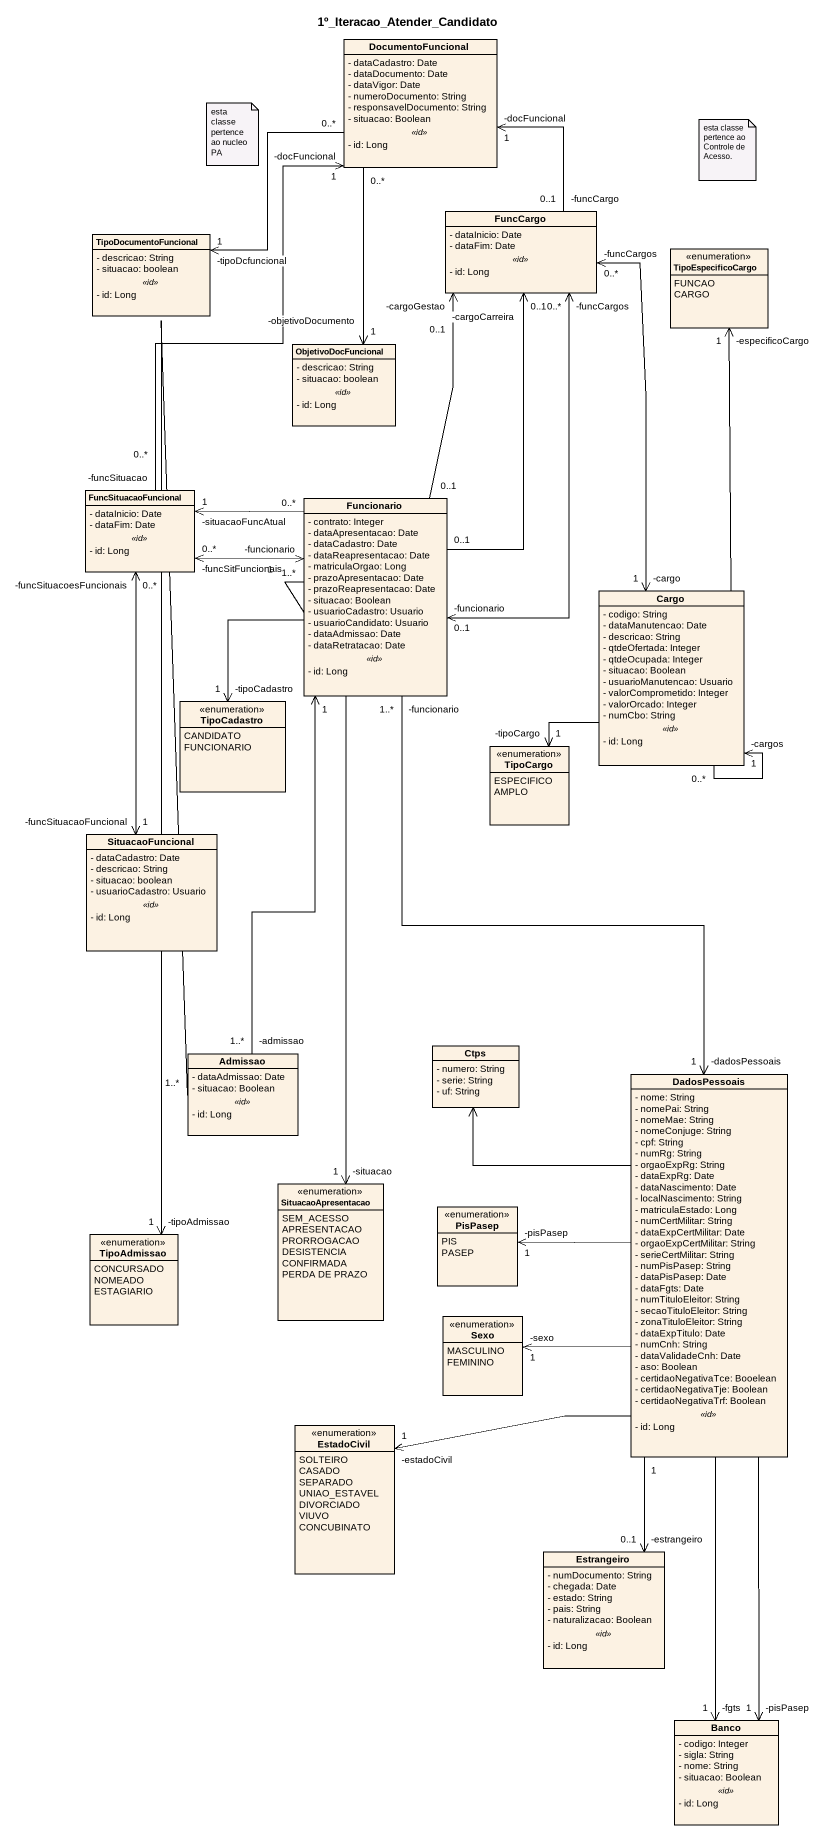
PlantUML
@startuml
title 1º_Iteracao_Atender_Candidato
hide circle
hide empty members
skinparam classAttributeIconSize 0
class DocumentoFuncional {
  - dataCadastro: Date
  - dataDocumento: Date
  - dataVigor: Date
  - numeroDocumento: String
  - responsavelDocumento: String
  - situacao: Boolean
  .. <<id>> ..
  - id: Long
}
class TipoDocumentoFuncional {
  - descricao: String
  - situacao: boolean
  .. <<id>> ..
  - id: Long
}
class FuncCargo {
  - dataInicio: Date
  - dataFim: Date
  .. <<id>> ..
  - id: Long
}
enum TipoEspecificoCargo {
  FUNCAO
  CARGO
}
class ObjetivoDocFuncional {
  - descricao: String
  - situacao: boolean
  .. <<id>> ..
  - id: Long
}
class FuncSituacaoFuncional {
  - dataInicio: Date
  - dataFim: Date
  .. <<id>> ..
  - id: Long
}
class Funcionario {
  - contrato: Integer
  - dataApresentacao: Date
  - dataCadastro: Date
  - dataReapresentacao: Date
  - matriculaOrgao: Long
  - prazoApresentacao: Date
  - prazoReapresentacao: Date
  - situacao: Boolean
  - usuarioCadastro: Usuario
  - usuarioCandidato: Usuario
  - dataAdmissao: Date
  - dataRetratacao: Date
  .. <<id>> ..
  - id: Long
}
class Cargo {
  - codigo: String
  - dataManutencao: Date
  - descricao: String
  - qtdeOfertada: Integer
  - qtdeOcupada: Integer
  - situacao: Boolean
  - usuarioManutencao: Usuario
  - valorComprometido: Integer
  - valorOrcado: Integer
  - numCbo: String
  .. <<id>> ..
  - id: Long
}
enum TipoCadastro {
  CANDIDATO
  FUNCIONARIO
}
enum TipoCargo {
  ESPECIFICO
  AMPLO
}
class SituacaoFuncional {
  - dataCadastro: Date
  - descricao: String
  - situacao: boolean
  - usuarioCadastro: Usuario
  .. <<id>> ..
  - id: Long
}
class Ctps {
  - numero: String
  - serie: String
  - uf: String
}
class Admissao {
  - dataAdmissao: Date
  - situacao: Boolean
  .. <<id>> ..
  - id: Long
}
class DadosPessoais {
  - nome: String
  - nomePai: String
  - nomeMae: String
  - nomeConjuge: String
  - cpf: String
  - numRg: String
  - orgaoExpRg: String
  - dataExpRg: Date
  - dataNascimento: Date
  - localNascimento: String
  - matriculaEstado: Long
  - numCertMilitar: String
  - dataExpCertMilitar: Date
  - orgaoExpCertMilitar: String
  - serieCertMilitar: String
  - numPisPasep: String
  - dataPisPasep: Date
  - dataFgts: Date
  - numTituloEleitor: String
  - secaoTituloEleitor: String
  - zonaTituloEleitor: String
  - dataExpTitulo: Date
  - numCnh: String
  - dataValidadeCnh: Date
  - aso: Boolean
  - certidaoNegativaTce: Booelean
  - certidaoNegativaTje: Boolean
  - certidaoNegativaTrf: Boolean
  .. <<id>> ..
  - id: Long
}
enum SituacaoApresentacao {
  SEM_ACESSO
  APRESENTACAO
  PRORROGACAO
  DESISTENCIA
  CONFIRMADA
  PERDA DE PRAZO
}
enum PisPasep {
  PIS
  PASEP
}
enum TipoAdmissao {
  CONCURSADO
  NOMEADO
  ESTAGIARIO
}
enum Sexo {
  MASCULINO
  FEMININO
}
enum EstadoCivil {
  SOLTEIRO
  CASADO
  SEPARADO
  UNIAO_ESTAVEL
  DIVORCIADO
  VIUVO
  CONCUBINATO
}
class Estrangeiro {
  - numDocumento: String
  - chegada: Date
  - estado: String
  - pais: String
  - naturalizacao: Boolean
  .. <<id>> ..
  - id: Long
}
class Banco {
  - codigo: Integer
  - sigla: String
  - nome: String
  - situacao: Boolean
  .. <<id>> ..
  - id: Long
}
DocumentoFuncional "0..*" --> "-tipoDcfuncional\n1" TipoDocumentoFuncional
DocumentoFuncional "0..*" --> "-objetivoDocumento\n1" ObjetivoDocFuncional
FuncCargo "-funcCargo\n0..1" -up-> "-docFuncional\n1" DocumentoFuncional
FuncCargo "-funcCargos\n0..*" <--> "-cargo\n1" Cargo
FuncSituacaoFuncional "-funcSituacao\n0..*" -up-> "-docFuncional\n1" DocumentoFuncional
FuncSituacaoFuncional "-funcSituacoesFuncionais\n0..*" <--> "-funcSituacaoFuncional\n1" SituacaoFuncional
Funcionario "-funcionario\n0..1" <-up-> "-funcCargos\n0..*" FuncCargo
Funcionario "0..1" -up-> "-cargoCarreira\n0..1" FuncCargo
Funcionario "0..1" -up-> "-cargoGestao\n0..1" FuncCargo
Funcionario "-funcionario\n1" <-left-> "-funcSitFuncionais\n0..*" FuncSituacaoFuncional
Funcionario "0..*" -left-> "-situacaoFuncAtual\n1" FuncSituacaoFuncional
Funcionario --> "-tipoCadastro\n1" TipoCadastro
Funcionario "-funcionario\n1..*" --> "-dadosPessoais\n1" DadosPessoais
Funcionario "1..*" --> "-situacao\n1" SituacaoApresentacao
Cargo -up-> "-especificoCargo\n1" TipoEspecificoCargo
Cargo "0..*" --> "-cargos\n1" Cargo
Cargo --> "-tipoCargo\n1" TipoCargo
Admissao "-admissao\n1..*" -up-> "1" Funcionario
Admissao "1..*" --> "-tipoAdmissao\n1" TipoAdmissao
DadosPessoais -up-> Ctps
DadosPessoais -left-> "-pisPasep\n1" PisPasep
DadosPessoais -left-> "-sexo\n1" Sexo
DadosPessoais --> "-estadoCivil\n1" EstadoCivil
DadosPessoais "1" --> "-estrangeiro\n0..1" Estrangeiro
DadosPessoais --> "-fgts\n1" Banco
DadosPessoais --> "-pisPasep\n1" Banco
note as N1
  esta classe pertence ao nucleo PA
end note
note as N2
  esta classe pertence ao Controle de Acesso.
end note
@enduml
